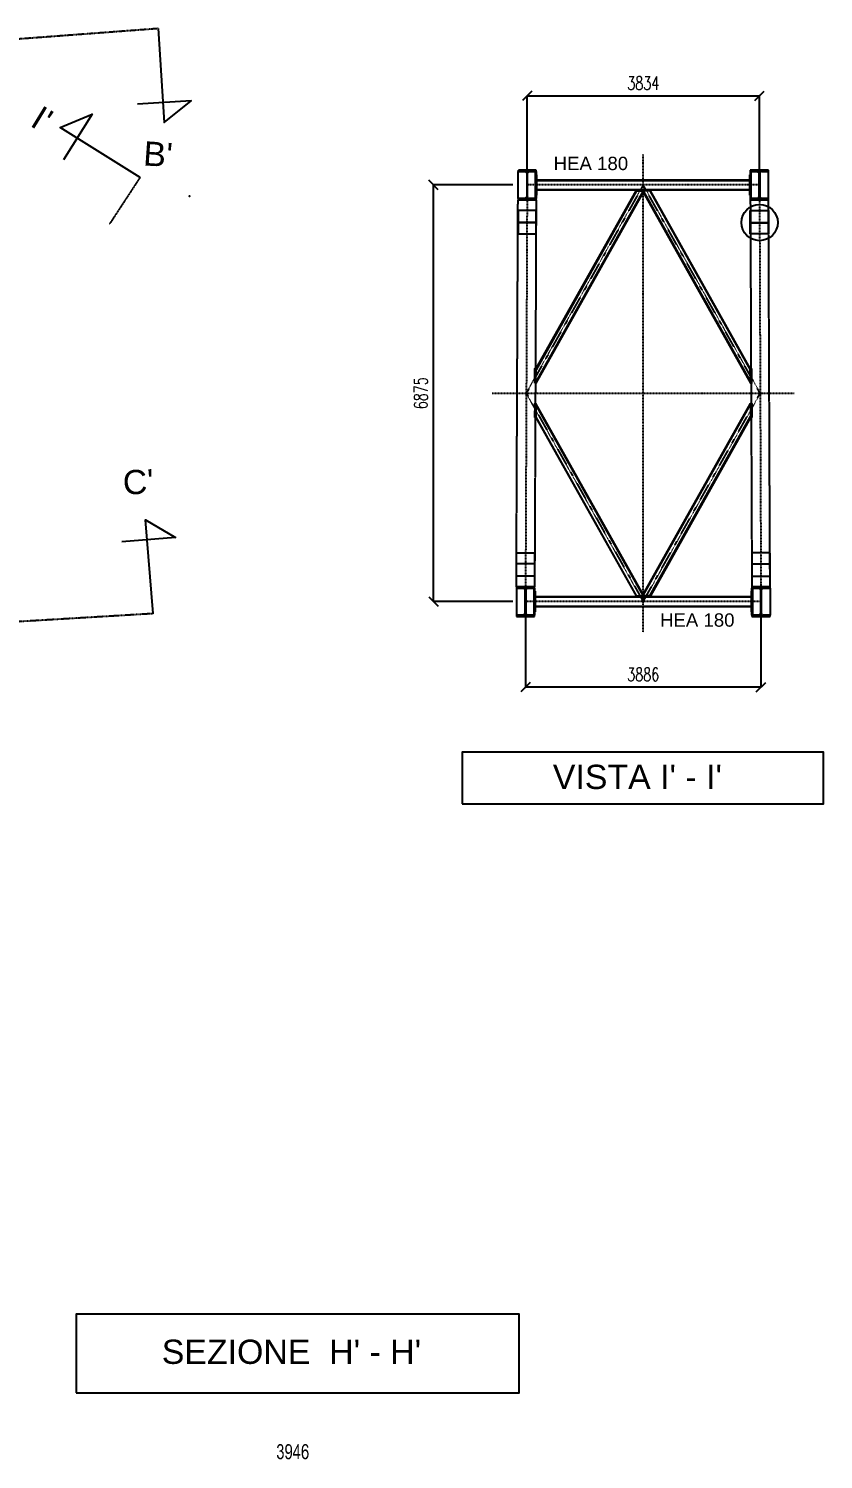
# Model space of a CAD drawing. Header units: metres. Extents: x 11 to 152679, y -40 to 137873.
# Drawn here: x 66163 to 79278, y 42094 to 65705 of the extents above; entities that cross this region are included whole.
import ezdxf
from ezdxf.enums import TextEntityAlignment as Align

# ---------------------------------------------------------------- set-up
doc = ezdxf.new("R2010")
doc.units = ezdxf.units.M
for name, pattern in [('ASSI', [0.8, 0.4, -0.2, 0, -0.2]), ('CENTER', [2, 1.25, -0.25, 0.25, -0.25]), ('HIDDEN', [9.525, 6.35, -3.175])]:
    doc.linetypes.add(name, pattern=pattern)
doc.layers.get('Defpoints').update_dxf_attribs({"color": 60})
for name, color, linetype in [('Assi', 6, 'ASSI'), ('CA3', 6, 'Continuous'), ('CA7', 2, 'Continuous'), ('G', 5, 'Continuous'), ('GROSSO', 2, 'Continuous'), ('LAYER_1', 160, 'Continuous'), ('Quote', 7, 'Continuous'), ('TR', 4, 'HIDDEN'), ('TRAT7', 2, 'CENTER'), ('TXT3', 6, 'Continuous')]:
    doc.layers.add(name, color=color, linetype=linetype)
doc.styles.add('1', font='romans.shx', dxfattribs={"width": 0.7, "height": 220})
doc.styles.get("Standard").update_dxf_attribs({"font": 'arial.ttf'})
doc.dimstyles.new('1', dxfattribs={"dimscale": 100, "dimtxt": 2.3, "dimasz": 0.04, "dimexe": 0, "dimexo": 0, "dimgap": 1, "dimtad": 1, "dimdec": 1, "dimzin": 9, "dimdsep": 46, "dimtxsty": '1', "dimblk1": 'BARRA', "dimblk2": 'BARRA', "dimsah": 1, "dimcen": 0.09, "dimclrd": 3, "dimclre": 3, "dimclrt": 6, "dimadec": 1, "dimazin": 0, "dimtfac": 1, "dimtdec": 1, "dimtmove": 2, "dimatfit": 3, "dimldrblk": 'BARRA', "dimfxl": 1, "dimtolj": 1, "dimtzin": 0, "dimlwd": -1, "dimlwe": -1, "dimarcsym": 0})

# ---------------------------------------------------------------- blocks, each defined once
blk = doc.blocks.new('BARRA')
at = {"layer": 'GROSSO'}
for p, q in [((-19.5, -19.5), (19.5, 19.5)), ((0.1, 0), (-1.1, 0))]:
    blk.add_line(p, q, dxfattribs=at)
blk = doc.blocks.new('*D403')
at = {"layer": 'Defpoints', "color": 0, "transparency": 16777216}
for p in [(78223, 64597), (74389, 63291), (78223, 63291)]:
    blk.add_point(p, dxfattribs=at)
at = {"layer": 'Quote', "color": 3, "transparency": 16777216}
for p, q in [((74389, 63291), (74389, 64597)), ((74393, 64597), (78219, 64597)), ((78223, 63291), (78223, 64597))]:
    blk.add_line(p, q, dxfattribs=at)
at = {"layer": 'Quote', "color": 3, "transparency": 16777216, "xscale": 4, "yscale": 4, "zscale": 4, "rotation": 180}
blk.add_blockref('BARRA', (74389, 64597), dxfattribs=at)
at = {"layer": 'Quote', "color": 3, "transparency": 16777216, "xscale": 4, "yscale": 4, "zscale": 4}
blk.add_blockref('BARRA', (78223, 64597), dxfattribs=at)
at = {"layer": 'Quote', "color": 6, "transparency": 16777216, "insert": (76306, 64807), "char_height": 220, "attachment_point": 5, "style": '1'}
blk.add_mtext('\\A1;3834', dxfattribs=at)
blk = doc.blocks.new('*D404')
at = {"layer": 'Defpoints', "color": 0, "transparency": 16777216}
for p in [(74362, 56136), (78248, 56136), (74362, 54838)]:
    blk.add_point(p, dxfattribs=at)
at = {"layer": 'Quote', "color": 3, "transparency": 16777216}
for p, q in [((74362, 56136), (74362, 54838)), ((78248, 56136), (78248, 54838)), ((78244, 54838), (74366, 54838))]:
    blk.add_line(p, q, dxfattribs=at)
at = {"layer": 'Quote', "color": 3, "transparency": 16777216, "xscale": 4, "yscale": 4, "zscale": 4, "rotation": 180}
blk.add_blockref('BARRA', (74362, 54838), dxfattribs=at)
at = {"layer": 'Quote', "color": 3, "transparency": 16777216, "xscale": 4, "yscale": 4, "zscale": 4}
blk.add_blockref('BARRA', (78248, 54838), dxfattribs=at)
at = {"layer": 'Quote', "color": 6, "transparency": 16777216, "insert": (76305, 55048), "char_height": 220, "attachment_point": 5, "style": '1'}
blk.add_mtext('\\A1;3886', dxfattribs=at)
blk = doc.blocks.new('*D405')
at = {"layer": 'Defpoints', "color": 0, "transparency": 16777216}
for p in [(72845, 63125), (74151, 63125), (74151, 56250)]:
    blk.add_point(p, dxfattribs=at)
at = {"layer": 'Quote', "color": 3, "transparency": 16777216}
for p, q in [((74151, 63125), (72845, 63125)), ((72845, 56254), (72845, 63121)), ((74151, 56250), (72845, 56250))]:
    blk.add_line(p, q, dxfattribs=at)
at = {"layer": 'Quote', "color": 3, "transparency": 16777216, "xscale": 4, "yscale": 4, "zscale": 4}
for p, rotation in [((72845, 63125), 90), ((72845, 56250), 270)]:
    blk.add_blockref('BARRA', p, dxfattribs=dict(at, rotation=rotation))
at = {"layer": 'Quote', "color": 6, "transparency": 16777216, "insert": (72635, 59688), "char_height": 220, "attachment_point": 5, "rotation": 90, "style": '1'}
blk.add_mtext('\\A1;6875', dxfattribs=at)

msp = doc.modelspace()

# ---------------------------------------------------------------- hatches: boundary and pattern name
at = {"layer": 'LAYER_1'}
for points in [[(70276.9787, 42327.0192), (70274.8772, 42322.7817), (70270.6397, 42316.4255), (70268.5037, 42312.2053), (70266.4022, 42305.8491), (70266.4022, 42299.4929), (70264.2663, 42291.0352), (70262.1648, 42284.679), (70283.3521, 42278.34), (70285.4536, 42282.5602), (70285.4536, 42291.0352), (70287.5551, 42297.3741), (70289.6911, 42303.7303), (70291.7926, 42307.9678), (70296.03, 42312.2053), (70298.166, 42316.4255), (70302.369, 42318.5442), (70306.6065, 42322.7817), (70310.844, 42322.7817), (70315.0814, 42324.9005)], [(70315.0814, 42348.1893), (70306.6065, 42348.1893), (70302.369, 42346.0706), (70296.03, 42346.0706), (70291.7926, 42341.8331), (70287.5551, 42339.7144), (70285.4536, 42335.4769), (70276.9787, 42327.0192), (70315.0814, 42324.9005), (70319.3189, 42322.7817), (70325.6234, 42322.7817), (70329.8953, 42320.663), (70332.0313, 42316.4255), (70336.2688, 42312.2053), (70338.3703, 42310.0865), (70340.4718, 42303.7303), (70342.6077, 42299.4929), (70344.7092, 42291.0352), (70344.7092, 42274.1025), (70342.6077, 42267.7463), (70340.4718, 42261.3901), (70336.2688, 42257.1699), (70334.1328, 42252.9324), (70332.0313, 42250.8137), (70319.3189, 42244.4575), (70312.9799, 42244.4575), (70308.7424, 42242.356), (70351.0827, 42240.2372), (70355.2857, 42244.4575), (70357.4216, 42248.6949), (70359.5232, 42255.0511), (70361.6591, 42257.1699), (70363.7606, 42263.5088), (70365.8966, 42269.8651), (70365.8966, 42297.3741), (70361.6591, 42310.0865), (70359.5232, 42316.4255), (70359.5232, 42318.5442), (70357.4216, 42322.7817), (70353.1842, 42329.1379), (70351.0827, 42333.3582), (70346.8452, 42337.5956), (70329.8953, 42346.0706), (70325.6234, 42348.1893), (70321.4204, 42348.1893)], [(70412.4398, 42327.0192), (70410.3383, 42322.7817), (70406.1008, 42316.4255), (70403.9993, 42312.2053), (70401.8634, 42305.8491), (70399.7619, 42299.4929), (70399.7619, 42293.1539), (70397.6259, 42286.7977), (70397.6259, 42271.9838), (70395.5244, 42265.6276), (70395.5244, 42261.3901), (70397.6259, 42252.9324), (70397.6259, 42240.2372), (70399.7619, 42233.881), (70401.8634, 42227.5248), (70403.9993, 42221.1859), (70406.1008, 42214.8296), (70408.2024, 42210.5922), (70412.4398, 42206.3719), (70452.6785, 42210.5922), (70444.2036, 42210.5922), (70439.9661, 42212.7109), (70435.7287, 42216.9484), (70431.4567, 42221.1859), (70429.3897, 42225.4233), (70427.2537, 42225.4233), (70425.1522, 42231.7623), (70423.0163, 42235.9998), (70418.8132, 42248.6949), (70418.8132, 42278.34), (70423.0163, 42291.0352), (70423.0163, 42297.3741), (70427.2537, 42301.6116), (70429.3897, 42307.9678), (70433.6272, 42312.2053), (70435.7287, 42316.4255), (70439.9661, 42318.5442), (70444.2036, 42322.7817), (70454.78, 42322.7817)], [(70450.5426, 42348.1893), (70439.9661, 42348.1893), (70435.7287, 42346.0706), (70431.4567, 42343.9518), (70427.2537, 42341.8331), (70423.0163, 42337.5956), (70418.8132, 42335.4769), (70416.6773, 42331.2567), (70412.4398, 42327.0192), (70454.78, 42322.7817), (70461.119, 42322.7817), (70465.3565, 42320.663), (70478.0689, 42307.9678), (70480.1704, 42305.8491), (70482.3064, 42299.4929), (70484.3734, 42295.2726), (70486.5438, 42288.9164), (70486.5438, 42274.1025), (70488.6453, 42265.6276), (70488.6453, 42261.3901), (70486.5438, 42255.0511), (70486.5438, 42246.5762), (70484.3734, 42240.2372), (70482.3064, 42235.9998), (70480.1704, 42229.6436), (70475.9329, 42221.1859), (70471.7299, 42216.9484), (70490.7813, 42214.8296), (70490.7813, 42200.0157), (70488.6453, 42193.6595), (70488.6453, 42178.8456), (70486.5438, 42172.5067), (70486.5438, 42168.2692), (70484.3734, 42159.7942), (70480.1704, 42147.0991), (70478.0689, 42142.8616), (70478.0689, 42138.6241), (70473.8314, 42134.4039), (70471.7299, 42130.1664), (70467.4924, 42125.929), (70454.78, 42119.59), (70448.4411, 42119.59), (70488.6453, 42117.4713), (70492.8828, 42121.6915), (70495.0188, 42125.929), (70497.1203, 42132.2852), (70499.2218, 42138.6241), (70501.3577, 42144.9803), (70503.4592, 42151.3365), (70503.4592, 42153.4553), (70505.5952, 42157.6755), (70507.6967, 42164.0317), (70507.6967, 42176.7269), (70509.8327, 42183.0831), (70509.8327, 42195.7783), (70511.9342, 42204.2532), (70511.9342, 42248.6949), (70509.8327, 42255.0511), (70509.8327, 42276.2213), (70507.6967, 42282.5602), (70507.6967, 42288.9164), (70505.5952, 42293.1539), (70503.4592, 42299.4929), (70501.3577, 42305.8491), (70499.2218, 42312.2053), (70497.1203, 42318.5442), (70492.8828, 42322.7817), (70490.7813, 42327.0192), (70482.3064, 42335.4769), (70480.1704, 42339.7144), (70475.9329, 42341.8331), (70469.594, 42343.9518), (70461.119, 42348.1893), (70456.916, 42348.1893)], [(70622.005, 42348.1893), (70605.0551, 42348.1893), (70524.6466, 42185.2018), (70524.6466, 42157.6755), (70600.8521, 42157.6755), (70600.8521, 42098.4199), (70622.005, 42098.4199), (70622.005, 42157.6755), (70647.3953, 42157.6755), (70647.3953, 42185.2018), (70545.7995, 42185.2018), (70600.8521, 42299.4929)], [(70622.005, 42348.1893), (70600.8521, 42299.4929), (70600.8521, 42185.2018), (70545.7995, 42185.2018), (70622.005, 42185.2018)], [(70689.7356, 42324.9005), (70685.4981, 42320.663), (70683.3966, 42316.4255), (70681.2606, 42310.0865), (70679.1591, 42305.8491), (70677.0232, 42301.6116), (70677.0232, 42295.2726), (70674.9216, 42288.9164), (70672.7857, 42282.5602), (70672.7857, 42276.2213), (70670.6842, 42269.8651), (70670.6842, 42263.5088), (70668.5827, 42257.1699), (70668.5827, 42223.3046), (70666.4467, 42214.8296), (70666.4467, 42212.7109), (70668.5827, 42204.2532), (70668.5827, 42178.8456), (70670.6842, 42172.5067), (70670.6842, 42166.1505), (70672.7857, 42157.6755), (70672.7857, 42151.3365), (70674.9216, 42147.0991), (70677.0232, 42140.7429), (70677.0232, 42136.5226), (70679.1591, 42130.1664), (70681.2606, 42125.929), (70685.4981, 42121.6915), (70685.4981, 42119.59), (70693.973, 42111.1151), (70696.0401, 42106.8776), (70700.312, 42102.6401), (70713.0244, 42096.3011), (70719.3634, 42094.1824), (70738.4148, 42094.1824), (70742.6522, 42096.3011), (70748.9567, 42098.4199), (70753.2287, 42100.5386), (70761.7036, 42108.9963), (70763.8051, 42113.2338), (70768.0426, 42117.4713), (70727.8383, 42119.59), (70723.6008, 42119.59), (70710.8884, 42125.929), (70708.7869, 42128.0477), (70704.5495, 42132.2852), (70702.448, 42136.5226), (70700.312, 42142.8616), (70696.0401, 42149.2178), (70696.0401, 42151.3365), (70693.973, 42157.6755), (70693.973, 42166.1505), (70691.8371, 42172.5067), (70691.8371, 42189.4393), (70693.973, 42195.7783), (70693.973, 42202.1345), (70696.0401, 42208.4734), (70700.312, 42212.7109), (70702.448, 42219.0671), (70704.5495, 42221.1859), (70708.7869, 42225.4233), (70689.7356, 42227.5248), (70689.7356, 42261.3901), (70691.8371, 42267.7463), (70691.8371, 42274.1025), (70693.973, 42280.4415), (70693.973, 42284.679), (70696.0401, 42288.9164), (70700.312, 42301.6116), (70704.5495, 42307.9678), (70706.6854, 42312.2053), (70710.8884, 42316.4255), (70715.1259, 42318.5442), (70719.3634, 42322.7817), (70723.6008, 42322.7817), (70729.9398, 42324.9005)], [(70729.9398, 42348.1893), (70717.2619, 42348.1893), (70704.5495, 42341.8331), (70700.312, 42337.5956), (70696.0401, 42335.4769), (70691.8371, 42331.2567), (70689.7356, 42324.9005), (70729.9398, 42324.9005), (70734.1773, 42322.7817), (70738.4148, 42322.7817), (70742.6522, 42318.5442), (70746.8897, 42316.4255), (70751.1272, 42310.0865), (70753.2287, 42305.8491), (70755.3646, 42299.4929), (70757.4661, 42293.1539), (70759.6021, 42284.679), (70780.755, 42286.7977), (70778.619, 42291.0352), (70778.619, 42299.4929), (70776.5175, 42305.8491), (70774.416, 42312.2053), (70772.28, 42318.5442), (70770.1785, 42322.7817), (70768.0426, 42327.0192), (70763.8051, 42333.3582), (70761.7036, 42335.4769), (70757.4661, 42339.7144), (70753.2287, 42341.8331), (70748.9567, 42343.9518), (70744.7537, 42346.0706), (70740.5163, 42348.1893), (70736.3132, 42348.1893)], [(70281.2161, 42168.2692), (70260.0632, 42164.0317), (70260.0632, 42159.7942), (70262.1648, 42153.4553), (70262.1648, 42147.0991), (70264.2663, 42140.7429), (70268.5037, 42128.0477), (70270.6397, 42123.8102), (70274.8772, 42117.4713), (70317.1829, 42119.59), (70310.844, 42119.59), (70298.166, 42125.929), (70293.9285, 42130.1664), (70293.9285, 42132.2852), (70291.7926, 42136.5226), (70289.6911, 42140.7429), (70287.5551, 42147.0991), (70285.4536, 42153.4553), (70283.3521, 42159.7942)], [(70359.5232, 42221.1859), (70317.1829, 42219.0671), (70325.6234, 42219.0671), (70332.0313, 42216.9484), (70336.2688, 42214.8296), (70338.3703, 42210.5922), (70342.6077, 42206.3719), (70344.7092, 42202.1345), (70346.8452, 42197.897), (70348.9467, 42191.5408), (70351.0827, 42185.2018), (70353.1842, 42178.8456), (70353.1842, 42164.0317), (70351.0827, 42157.6755), (70348.9467, 42151.3365), (70346.8452, 42144.9803), (70344.7092, 42138.6241), (70342.6077, 42134.4039), (70334.1328, 42125.929), (70329.8953, 42123.8102), (70325.6234, 42121.6915), (70321.4204, 42119.59), (70317.1829, 42119.59), (70274.8772, 42117.4713), (70279.1146, 42113.2338), (70281.2161, 42111.1151), (70283.3521, 42106.8776), (70287.5551, 42102.6401), (70296.03, 42098.4199), (70302.369, 42096.3011), (70306.6065, 42094.1824), (70325.6234, 42094.1824), (70329.8953, 42096.3011), (70334.1328, 42096.3011), (70338.3703, 42098.4199), (70342.6077, 42102.6401), (70346.8452, 42104.7588), (70351.0827, 42108.9963), (70355.2857, 42111.1151), (70359.5232, 42117.4713), (70361.6591, 42121.6915), (70365.8966, 42128.0477), (70367.9981, 42134.4039), (70370.0996, 42138.6241), (70374.3371, 42151.3365), (70374.3371, 42189.4393), (70372.2356, 42195.7783), (70372.2356, 42202.1345), (70370.0996, 42206.3719), (70365.8966, 42212.7109), (70363.7606, 42216.9484)], [(70304.505, 42244.4575), (70302.369, 42216.9484), (70304.505, 42216.9484), (70308.7424, 42219.0671), (70317.1829, 42219.0671), (70359.5232, 42221.1859), (70351.0827, 42229.6436), (70342.6077, 42233.881), (70346.8452, 42235.9998), (70351.0827, 42240.2372), (70308.7424, 42242.356)], [(70420.9148, 42157.6755), (70399.7619, 42155.5568), (70399.7619, 42151.3365), (70401.8634, 42144.9803), (70401.8634, 42136.5226), (70403.9993, 42130.1664), (70406.1008, 42125.929), (70408.2024, 42119.59), (70412.4398, 42115.3525), (70414.5758, 42111.1151), (70416.6773, 42106.8776), (70420.9148, 42104.7588), (70425.1522, 42100.5386), (70437.8646, 42094.1824), (70456.916, 42094.1824), (70461.119, 42096.3011), (70465.3565, 42096.3011), (70469.594, 42098.4199), (70473.8314, 42102.6401), (70478.0689, 42104.7588), (70482.3064, 42108.9963), (70486.5438, 42111.1151), (70488.6453, 42117.4713), (70448.4411, 42119.59), (70442.1021, 42119.59), (70433.6272, 42123.8102), (70429.3897, 42128.0477), (70427.2537, 42132.2852), (70425.1522, 42138.6241), (70423.0163, 42142.8616), (70420.9148, 42151.3365)], [(70471.7299, 42216.9484), (70459.0175, 42210.5922), (70452.6785, 42210.5922), (70412.4398, 42206.3719), (70414.5758, 42202.1345), (70416.6773, 42197.897), (70425.1522, 42189.4393), (70437.8646, 42183.0831), (70454.78, 42183.0831), (70467.4924, 42189.4393), (70471.7299, 42191.5408), (70475.9329, 42195.7783), (70480.1704, 42200.0157), (70484.3734, 42204.2532), (70486.5438, 42210.5922), (70490.7813, 42214.8296)], [(70732.0758, 42259.2886), (70721.4993, 42259.2886), (70708.7869, 42252.9324), (70706.6854, 42250.8137), (70698.2105, 42242.356), (70696.0401, 42238.1185), (70691.8371, 42233.881), (70689.7356, 42227.5248), (70708.7869, 42225.4233), (70713.0244, 42229.6436), (70717.2619, 42231.7623), (70721.4993, 42231.7623), (70727.8383, 42233.881), (70768.0426, 42238.1185), (70765.9411, 42240.2372), (70753.2287, 42252.9324), (70748.9567, 42255.0511), (70744.7537, 42257.1699), (70740.5163, 42259.2886), (70736.3132, 42259.2886)], [(70768.0426, 42238.1185), (70727.8383, 42233.881), (70729.9398, 42233.881), (70736.3132, 42231.7623), (70740.5163, 42229.6436), (70744.7537, 42227.5248), (70746.8897, 42223.3046), (70751.1272, 42219.0671), (70753.2287, 42216.9484), (70755.3646, 42210.5922), (70757.4661, 42204.2532), (70759.6021, 42200.0157), (70759.6021, 42191.5408), (70761.7036, 42185.2018), (70761.7036, 42172.5067), (70759.6021, 42164.0317), (70759.6021, 42157.6755), (70757.4661, 42151.3365), (70755.3646, 42144.9803), (70753.2287, 42140.7429), (70751.1272, 42134.4039), (70748.9567, 42132.2852), (70744.7537, 42128.0477), (70740.5163, 42123.8102), (70736.3132, 42121.6915), (70732.0758, 42119.59), (70727.8383, 42119.59), (70768.0426, 42117.4713), (70770.1785, 42123.8102), (70774.416, 42130.1664), (70776.5175, 42136.5226), (70776.5175, 42138.6241), (70778.619, 42144.9803), (70780.755, 42151.3365), (70780.755, 42157.6755), (70782.8565, 42166.1505), (70782.8565, 42195.7783), (70780.755, 42204.2532), (70780.755, 42210.5922), (70778.619, 42216.9484), (70776.5175, 42221.1859), (70774.416, 42227.5248), (70770.1785, 42231.7623)]]:
    msp.add_hatch(color=7, dxfattribs=at).paths.add_polyline_path(points, is_closed=False)

# ---------------------------------------------------------------- linework, layer by layer
msp.add_circle((78225.4458, 62504.8098), 299.1796)
at = {"layer": 'Assi'}
for p, q in [((76304.8114, 55745.306), (76304.8114, 63629.7911)), ((74389.2349, 63124.9959), (74361.7431, 56250.0667)), ((76304.8114, 63124.9959), (74374.421, 59687.5485)), ((78223.2349, 63124.9959), (74389.2349, 63124.9959)), ((78235.2362, 59687.5485), (76304.8114, 63124.9959)), ((78223.2349, 63124.9959), (78247.7431, 56250.0667)), ((73814.1606, 59687.5485), (78795.4622, 59687.5485)), ((74374.421, 59687.5485), (76304.8114, 56250.0667)), ((76304.8114, 56250.0667), (78235.2362, 59687.5485)), ((78247.7431, 56250.0667), (74361.7431, 56250.0667))]:
    msp.add_line(p, q, dxfattribs=at)
at = {"layer": 'CA3'}
for p, q in [((76304.8114, 63025.5016), (74535.307, 59873.7904)), ((76194.775, 63029.739), (74537.4085, 60076.9821)), ((76304.8114, 63006.4502), (76304.8114, 63038.214)), ((76304.8114, 63029.739), (76304.8114, 63008.5861)), ((76304.8114, 63029.739), (76304.8114, 63008.5861)), ((76304.8114, 63025.5016), (78074.3502, 59873.7904)), ((76414.8822, 63029.739), (78072.2487, 60076.9821)), ((76304.8114, 56349.5266), (74535.307, 59503.3737)), ((76304.8114, 56349.5266), (78076.4862, 59503.3737)), ((76194.775, 56345.3236), (74533.171, 59304.4195)), ((76414.8822, 56345.3236), (78076.4862, 59304.4195)), ((76304.8114, 56345.3236), (76304.8114, 56366.4765)), ((76304.8114, 56345.3236), (76304.8114, 56366.4765))]:
    msp.add_line(p, q, dxfattribs=at)
for points in [[(76304.8114, 63008.5861), (74535.307, 59856.875), (74537.4085, 60093.932), (76186.3001, 63029.739)], [(76304.8114, 63029.739), (76304.8114, 63038.214), (76186.3001, 63038.214), (76186.3001, 63029.739), (76304.8114, 63029.739)], [(76304.8114, 63038.214), (76186.3001, 63038.214), (76186.3001, 63029.739), (76304.8114, 63029.739)], [(76304.8114, 63008.5861), (78074.3502, 59856.875), (78072.2487, 60093.932), (76423.3571, 63029.739)], [(76304.8114, 56366.4765), (74535.307, 59520.3236), (74535.307, 59287.4696), (76186.3001, 56345.3236)], [(76304.8114, 56366.4765), (78076.4862, 59520.3236), (78076.4862, 59287.4696), (76423.3571, 56345.3236)]]:
    msp.add_lwpolyline(points, dxfattribs=at)
for points in [[(76304.8114, 63029.739), (76304.8114, 63038.214), (76423.3571, 63038.214), (76423.3571, 63029.739)], [(74516.2556, 59856.875), (74516.2556, 60093.932), (74526.8321, 60093.932), (74526.8321, 59856.875)], [(74537.4085, 60093.932), (74526.8321, 60093.932), (74526.8321, 59856.875), (74535.307, 59856.875)], [(78072.2487, 60093.932), (78082.8252, 60093.932), (78084.9611, 59856.875), (78074.3502, 59856.875)], [(78095.5376, 60093.932), (78082.8252, 60093.932), (78084.9611, 59856.875), (78095.5376, 59856.875)], [(74512.0181, 59287.4696), (74522.5946, 59287.4696), (74524.7306, 59520.3236), (74514.1197, 59520.3236)], [(74535.307, 59287.4696), (74522.5946, 59287.4696), (74524.7306, 59520.3236), (74535.307, 59520.3236)], [(78076.4862, 59287.4696), (78087.0626, 59287.4696), (78084.9611, 59520.3236), (78076.4862, 59520.3236)], [(78097.6391, 59287.4696), (78087.0626, 59287.4696), (78084.9611, 59520.3236), (78095.5376, 59520.3236)], [(76304.8114, 56345.3236), (76304.8114, 56334.7127), (76186.3001, 56334.7127), (76186.3001, 56345.3236)], [(76304.8114, 56345.3236), (76304.8114, 56334.7127), (76423.3571, 56334.7127), (76423.3571, 56345.3236)]]:
    msp.add_lwpolyline(points, close=True, dxfattribs=at)
at = {"layer": 'CA7'}
for points in [[(68298.95, 65705.1606), (68400.4112, 64155.4815), (68846.7186, 64514.0364), (67960.7761, 64456.0316)], [(68001.4026, 63249.5489), (66683.5525, 64071.1757), (67210.4351, 64295.1099), (66740.7159, 63541.7027)], [(68218.4492, 56050.8965), (68090.8129, 57598.6396), (68585.0153, 57309.6485), (67700.1797, 57236.6796)]]:
    msp.add_lwpolyline(points, dxfattribs=at)
for points in [[(73314.9402, 52912.9755), (79277.99, 52912.9755), (79277.99, 53763.9479), (73314.9402, 53763.9479)], [(66946.4633, 43194.3756), (74257.7636, 43194.3756), (74257.7636, 44490.621), (66946.4633, 44490.621)]]:
    msp.add_lwpolyline(points, close=True, dxfattribs=at)
at = {"layer": 'G'}
msp.add_point((68818.6238, 62942.6694), dxfattribs=at)
at = {"layer": 'TR'}
for p, q in [((74382.896, 63319.7127), (74382.896, 62930.2791)), ((74393.4724, 62930.2791), (74393.4724, 63319.7127)), ((74524.7306, 62902.7528), (74524.7306, 63347.239)), ((78072.2487, 63347.239), (78188.6585, 63347.239)), ((78084.9611, 62902.7528), (78084.9611, 63347.239)), ((78216.1848, 63319.7127), (78216.1848, 62930.2791)), ((78228.8972, 62930.2791), (78228.8972, 63319.7127)), ((74550.1209, 63201.2014), (78061.6723, 63201.2014)), ((74550.1209, 63048.7904), (78061.6723, 63048.7904)), ((74537.4085, 62902.7528), (74420.9987, 62902.7528)), ((74537.4085, 62504.8098), (74238.9599, 62504.8098)), ((74537.4085, 62502.7083), (74238.9599, 62502.7083)), ((78072.2487, 62504.8098), (78372.7989, 62504.8098)), ((78072.2487, 62502.7083), (78372.7989, 62502.7083)), ((74512.0181, 56872.3543), (74211.4336, 56872.3543)), ((74512.0181, 56870.2528), (74211.4336, 56870.2528)), ((78097.6391, 56872.3543), (78398.2237, 56872.3543)), ((78097.6391, 56870.2528), (78398.2237, 56870.2528)), ((74355.3697, 56444.7835), (74355.3697, 56055.3155)), ((74363.8446, 56527.3624), (74363.8446, 56446.9195)), ((74368.0821, 56055.3155), (74368.0821, 56444.7835)), ((74499.3057, 56472.3098), (74499.3057, 56027.8236)), ((78097.6391, 56472.3098), (78216.1848, 56472.3098)), ((78110.3515, 56472.3098), (78110.3515, 56027.8236)), ((78241.5752, 56444.7835), (78241.5752, 56055.3155)), ((78254.2876, 56055.3155), (78254.2876, 56444.7835)), ((74363.8446, 56406.7152), (74363.8446, 56408.8167)), ((74522.5946, 56326.2722), (78087.0626, 56326.2722)), ((74512.0181, 56027.8236), (74395.6084, 56027.8236)), ((74522.5946, 56173.8612), (78087.0626, 56173.8612))]:
    msp.add_line(p, q, dxfattribs=at)
for points in [[(74420.9987, 63347.239), (74537.4085, 63347.239), (74537.4085, 63370.5279), (74238.9599, 63370.5279), (74238.9599, 63347.239), (74355.3697, 63347.239)], [(74382.896, 63319.7127), (74378.6585, 63332.4251), (74368.0821, 63343.0016), (74355.3697, 63347.239)], [(74420.9987, 63347.239), (74408.2863, 63343.0016), (74397.7099, 63332.4251), (74393.4724, 63319.7127)], [(78254.2876, 63347.239), (78372.7989, 63347.239), (78372.7989, 63370.5279), (78072.2487, 63370.5279), (78072.2487, 63347.239)], [(78216.1848, 63319.7127), (78211.9473, 63332.4251), (78203.4724, 63343.0016), (78188.6585, 63347.239)], [(78254.2876, 63347.239), (78241.5752, 63343.0016), (78230.9987, 63332.4251), (78228.8972, 63319.7127)], [(74355.3697, 62902.7528), (74238.9599, 62902.7528), (74238.9599, 62879.464), (74537.4085, 62879.464), (74537.4085, 62902.7528)], [(74355.3697, 62902.7528), (74368.0821, 62906.9903), (74378.6585, 62915.4652), (74382.896, 62930.2791)], [(74393.4724, 62930.2791), (74397.7099, 62915.4652), (74408.2863, 62906.9903), (74420.9987, 62902.7528)], [(78188.6585, 62902.7528), (78072.2487, 62902.7528), (78072.2487, 62879.464), (78372.7989, 62879.464), (78372.7989, 62902.7528), (78254.2876, 62902.7528)], [(78188.6585, 62902.7528), (78203.4724, 62906.9903), (78211.9473, 62915.4652), (78216.1848, 62930.2791)], [(78228.8972, 62930.2791), (78230.9987, 62915.4652), (78241.5752, 62906.9903), (78254.2876, 62902.7528)], [(74395.6084, 56472.3098), (74512.0181, 56472.3098), (74512.0181, 56495.5987), (74211.4336, 56495.5987), (74211.4336, 56472.3098), (74329.9793, 56472.3098)], [(74355.3697, 56444.7835), (74353.2681, 56457.4959), (74342.6917, 56468.0724), (74329.9793, 56472.3098)], [(74395.6084, 56472.3098), (74380.7945, 56468.0724), (74372.3195, 56457.4959), (74368.0821, 56444.7835)], [(78281.8139, 56472.3098), (78398.2237, 56472.3098), (78398.2237, 56495.5987), (78097.6391, 56495.5987), (78097.6391, 56472.3098)], [(78241.5752, 56444.7835), (78239.4737, 56457.4959), (78228.8972, 56468.0724), (78216.1848, 56472.3098)], [(78281.8139, 56472.3098), (78266.9655, 56468.0724), (78258.525, 56457.4959), (78254.2876, 56444.7835)], [(74329.9793, 56027.8236), (74211.4336, 56027.8236), (74211.4336, 56004.5348), (74512.0181, 56004.5348), (74512.0181, 56027.8236)], [(74329.9793, 56027.8236), (74342.6917, 56032.0266), (74353.2681, 56040.5016), (74355.3697, 56055.3155)], [(74368.0821, 56055.3155), (74372.3195, 56040.5016), (74380.7945, 56032.0266), (74395.6084, 56027.8236)], [(78216.1848, 56027.8236), (78097.6391, 56027.8236), (78097.6391, 56004.5348), (78398.2237, 56004.5348), (78398.2237, 56027.8236), (78281.8139, 56027.8236)], [(78216.1848, 56027.8236), (78228.8972, 56032.0266), (78239.4737, 56040.5016), (78241.5752, 56055.3155)], [(78254.2876, 56055.3155), (78258.525, 56040.5016), (78266.9655, 56032.0266), (78281.8139, 56027.8236)]]:
    msp.add_lwpolyline(points, dxfattribs=at)
for points in [[(74238.9599, 63347.239), (74355.3697, 63347.239), (74382.896, 63319.7127), (74382.896, 62930.2791), (74355.3697, 62902.7528), (74238.9599, 62902.7528)], [(74393.4724, 62930.2791), (74393.4724, 63319.7127), (74420.9987, 63347.239), (74539.5445, 63347.239), (74539.5445, 62902.7528), (74420.9987, 62902.7528)], [(74539.5445, 63294.3224), (74539.5445, 62955.6695), (74550.1209, 62955.6695), (74550.1209, 63294.3224)], [(78070.1472, 63294.3224), (78070.1472, 62955.6695), (78061.6723, 62955.6695), (78061.6723, 63294.3224)], [(78216.1848, 62930.2791), (78216.1848, 63319.7127), (78188.6585, 63347.239), (78070.1472, 63347.239), (78070.1472, 62902.7528), (78188.6585, 62902.7528)], [(78372.7989, 63347.239), (78254.2876, 63347.239), (78228.8972, 63319.7127), (78228.8972, 62930.2791), (78254.2876, 62902.7528), (78372.7989, 62902.7528)], [(74550.1209, 63038.214), (74550.1209, 63209.6764), (78061.6723, 63209.6764), (78061.6723, 63038.214)], [(74211.4336, 56495.5987), (74238.9599, 62879.464), (74537.4085, 62879.464), (74512.0181, 56495.5987)], [(78398.2237, 56495.5987), (78372.7989, 62879.464), (78072.2487, 62879.464), (78097.6391, 56495.5987)], [(74238.9599, 62703.7985), (74238.9599, 62318.5335), (74537.4085, 62318.5335), (74537.4085, 62703.7985)], [(78372.7989, 62703.7985), (78372.7989, 62318.5335), (78072.2487, 62318.5335), (78072.2487, 62703.7985)], [(74211.4336, 56671.2985), (74211.4336, 57056.5291), (74512.0181, 57056.5291), (74512.0181, 56671.2985)], [(78398.2237, 56671.2985), (78398.2237, 57056.5291), (78097.6391, 57056.5291), (78097.6391, 56671.2985)], [(74211.4336, 56027.8236), (74329.9793, 56027.8236), (74355.3697, 56055.3155), (74355.3697, 56444.7835), (74329.9793, 56472.3098), (74211.4336, 56472.3098)], [(74368.0821, 56444.7835), (74368.0821, 56055.3155), (74395.6084, 56027.8236), (74514.1197, 56027.8236), (74514.1197, 56472.3098), (74395.6084, 56472.3098)], [(78241.5752, 56444.7835), (78241.5752, 56055.3155), (78216.1848, 56027.8236), (78097.6391, 56027.8236), (78097.6391, 56472.3098), (78216.1848, 56472.3098)], [(78398.2237, 56027.8236), (78281.8139, 56027.8236), (78254.2876, 56055.3155), (78254.2876, 56444.7835), (78281.8139, 56472.3098), (78398.2237, 56472.3098)], [(74514.1197, 56080.7403), (74514.1197, 56419.3932), (74522.5946, 56419.3932), (74522.5946, 56080.7403)], [(74522.5946, 56163.2848), (74522.5946, 56334.7127), (78087.0626, 56334.7127), (78087.0626, 56163.2848)], [(78097.6391, 56080.7403), (78097.6391, 56419.3932), (78087.0626, 56419.3932), (78087.0626, 56080.7403)]]:
    msp.add_lwpolyline(points, close=True, dxfattribs=at)
at = {"layer": 'TRAT7'}
for p, q in [((68298.95, 65705.1606), (64481.531, 65418.4225)), ((68001.4026, 63249.5489), (67500.275, 62484.7018)), ((68218.4492, 56050.8965), (64397.1077, 55822.3026))]:
    msp.add_line(p, q, dxfattribs=at)

# ---------------------------------------------------------------- texts
at = {"layer": 'CA7'}
for s, rotation, p in [("I'", 328.5543468, (66280.6179, 64042.6562)), ("B'", 356.04657398, (68284.5844, 63432.8684)), ("C'", 2.94795958, (67982.3014, 58025.1847))]:
    msp.add_text(s, height=400, rotation=rotation, dxfattribs=at).set_placement(p, align=Align.CENTER)
for s, p in [("VISTA I' - I'", (76209.0199, 53157.2267)), ("SEZIONE  H' - H'", (70500.3253, 43670.2575))]:
    msp.add_text(s, height=400, dxfattribs=at).set_placement(p, align=Align.CENTER)
at = {"layer": 'TXT3'}
for p in [(75441.2113, 63370.7382), (77196.5003, 55835.6794)]:
    msp.add_text('HEA 180', height=220, dxfattribs=at).set_placement(p, align=Align.CENTER)

# ---------------------------------------------------------------- dimensions: what is measured, and where the dimension line sits
at = {"layer": 'Quote'}
dim = msp.add_linear_dim(base=(78223.2349, 64597.2299), p1=(74389.2349, 63291.2621), p2=(78223.2349, 63291.2621), angle=180, dimstyle='1', dxfattribs=at)
dim.commit()
dim.dimension.update_dxf_attribs({"geometry": '*D403', "text_midpoint": (76306.2349, 64807.2299)})
dim = msp.add_linear_dim(base=(72845.189, 63124.9959), p1=(74151.1568, 56250.0667), p2=(74151.1568, 63124.9959), angle=270, dimstyle='1', override={"dimdec": 0}, dxfattribs=at)
dim.commit()
dim.dimension.update_dxf_attribs({"geometry": '*D405', "text_midpoint": (72635.189, 59687.5313)})
dim = msp.add_linear_dim(base=(74361.7431, 54838.0588), p1=(78247.7431, 56135.9622), p2=(74361.7431, 56135.9622), dimstyle='1', dxfattribs=at)
dim.commit()
dim.dimension.update_dxf_attribs({"geometry": '*D404', "text_midpoint": (76304.7431, 55048.0588)})

doc.saveas('drawing.dxf')
